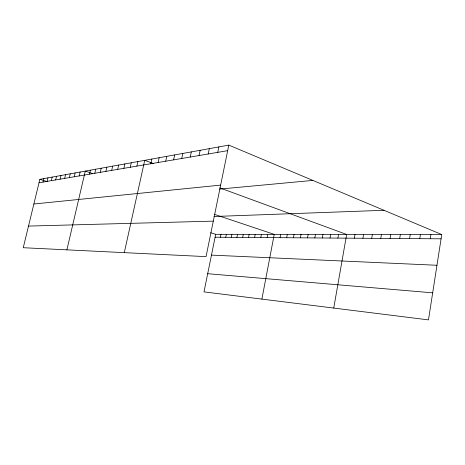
<?xml version="1.0" encoding="UTF-8"?>
<svg xmlns="http://www.w3.org/2000/svg" width="465" height="465" viewBox="0 0 465 465"><rect width="100%" height="100%" fill="white"/><g stroke="black" fill="none" stroke-linecap="round" stroke-linejoin="round"><path stroke-width="0.7" d="M441.75 234.546L428.468 319.885L204.001 291.886L215.69 234.319L441.75 234.546L228.815 145.115L39.856 179.327L23.25 247.717L206.047 256.628L228.815 145.115M430.259 238.743L430.921 234.54M419.761 238.667L420.424 234.529M409.578 238.597L410.24 234.517M399.697 238.528L400.353 234.505M390.1 238.458L390.757 234.5M380.777 238.394L381.434 234.488M371.721 238.33L372.372 234.476M362.915 238.266L363.566 234.47M354.347 238.208L354.998 234.459M333.736 308.068L346.663 234.453L219.806 187.889M337.904 238.086L338.549 234.447M330.011 238.034L330.65 234.436M322.315 237.975L322.96 234.43M314.822 237.923L315.462 234.424M307.522 237.871L308.156 234.412M293.456 237.772L294.083 234.401M300.402 237.824L301.035 234.406M286.678 237.725L287.306 234.395M280.07 237.679L280.691 234.389M261.888 299.105L274.234 234.377L214.737 214.452M260.789 237.539L261.406 234.366M267.125 237.586L267.741 234.372M254.605 237.499L255.215 234.36M248.566 237.458L249.176 234.354M236.9 237.371L237.505 234.343M242.666 237.412L243.271 234.348M231.268 237.33L231.866 234.337M220.369 237.255L220.962 234.325M225.757 237.295L226.35 234.331M217.748 152.351L218.87 146.911M208.21 153.973L209.32 148.643M199.049 155.537L200.148 150.305M190.237 157.036L191.324 151.898M181.751 158.478L182.832 153.438M173.584 159.867L174.648 154.921M165.714 161.204L166.766 156.345M158.117 162.5L159.164 157.722M124.295 252.64L144.737 160.338L153.345 163.494M150.794 163.744L151.822 159.053M136.879 166.11L137.89 161.576M130.27 167.237L131.27 162.773M117.686 169.376L118.662 165.058M123.876 168.324L124.864 163.936M111.693 170.393L112.664 166.144M100.26 172.341L101.207 168.22M105.886 171.382L106.845 167.197M94.802 173.271L95.738 169.208M66.89 249.845L85.287 171.103L92.733 173.596M89.501 174.172L90.437 170.167M79.224 175.921L80.131 172.033M69.384 177.595L70.279 173.817M74.231 176.77L75.132 172.939M60.101 179.176L60.979 175.503M64.676 178.397L65.559 174.671M51.324 180.664L52.185 177.095M55.649 179.932L56.521 176.311M43.013 182.082L43.855 178.601M47.11 181.385L47.965 177.857M39.019 182.762L227.681 150.666M33.864 204.001L220.648 185.111M219.654 189.086L312.864 180.414M213.964 216.504L384.014 210.296M28.505 226.083L213.29 221.131M215.103 237.22L441.087 238.818M211.465 255.122L436.966 265.271M207.692 273.705L432.677 292.834M39.856 179.327L47.075 181.583M210.622 232.738L215.69 234.319"/></g></svg>
